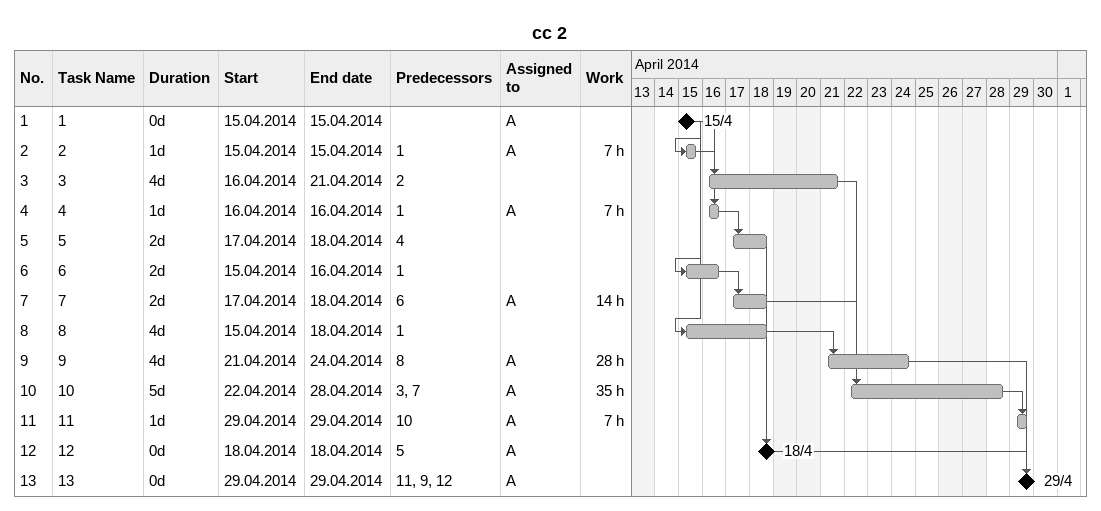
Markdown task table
cc 2

| ID | Task | Duration | Start | Finish | Predecessors | Resources | Work (h) |
|---|---|---|---|---|---|---|---|
| 1 | 1 | 0d | 2014-04-15 | 2014-04-15 |  | A |  |
| 2 | 2 | 1d | 2014-04-15 | 2014-04-15 | 1 | A | 7 |
| 3 | 3 | 4d | 2014-04-16 | 2014-04-21 | 2 |  |  |
| 4 | 4 | 1d | 2014-04-16 | 2014-04-16 | 1 | A | 7 |
| 5 | 5 | 2d | 2014-04-17 | 2014-04-18 | 4 |  |  |
| 6 | 6 | 2d | 2014-04-15 | 2014-04-16 | 1 |  |  |
| 7 | 7 | 2d | 2014-04-17 | 2014-04-18 | 6 | A | 14 |
| 8 | 8 | 4d | 2014-04-15 | 2014-04-18 | 1 |  |  |
| 9 | 9 | 4d | 2014-04-21 | 2014-04-24 | 8 | A | 28 |
| 10 | 10 | 5d | 2014-04-22 | 2014-04-28 | 3, 7 | A | 35 |
| 11 | 11 | 1d | 2014-04-29 | 2014-04-29 | 10 | A | 7 |
| 12 | 12 | 0d | 2014-04-18 | 2014-04-18 | 5 | A |  |
| 13 | 13 | 0d | 2014-04-29 | 2014-04-29 | 11, 9, 12 | A |  |
